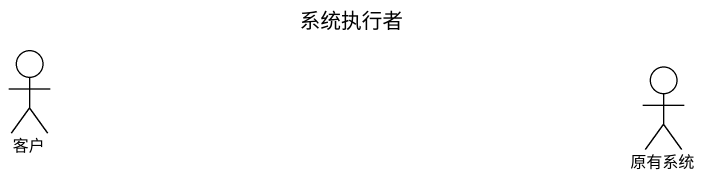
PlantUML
@startuml
title 系统执行者
actor 客户
actor 原有系统
@enduml
